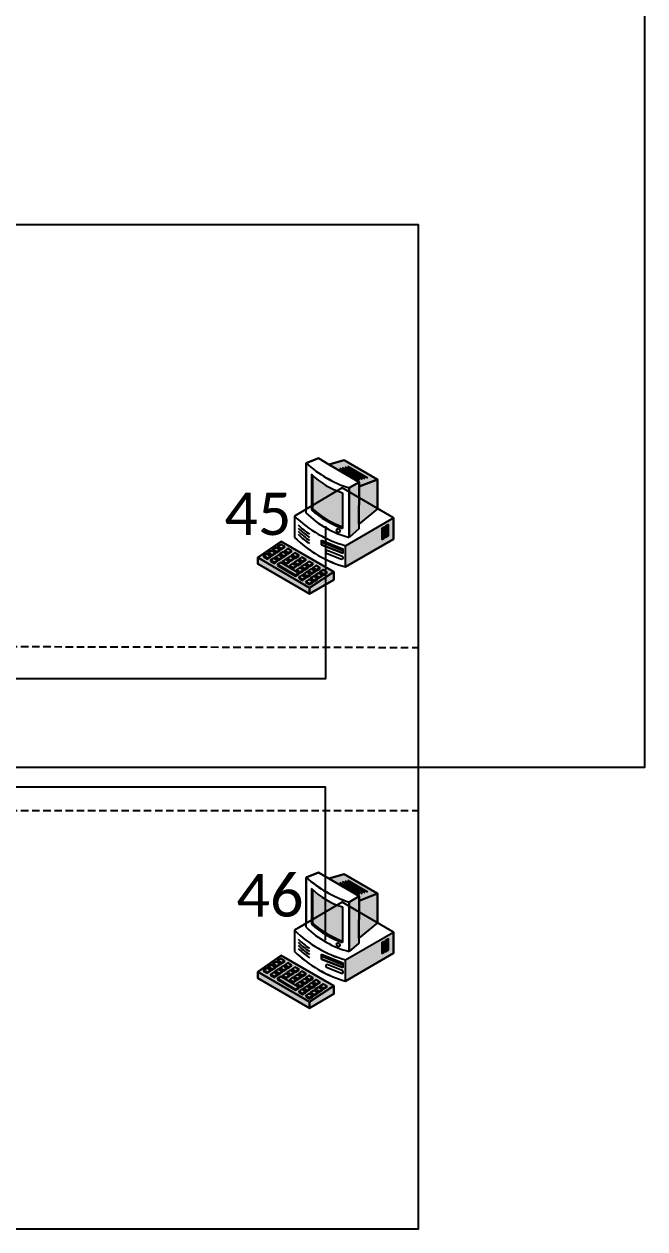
# Model space of a CAD drawing. Extents: x 1 to 296, y 20 to 201.
# Drawn here: x 100.3 to 131.3, y 20 to 80 of the extents above; entities that cross this region are included whole.
import ezdxf

# ---------------------------------------------------------------- set-up
doc = ezdxf.new("R2010")
doc.units = 0
doc.header["$LTSCALE"] = 2.97
doc.header["$MEASUREMENT"] = 0
doc.linetypes.add('HIDDEN2', pattern=[0.1875, 0.125, -0.0625])
doc.layers.get('0').update_dxf_attribs({"linetype": 'CONTINUOUS'})
doc.layers.add('CONNECTOR', color=7, linetype='CONTINUOUS')
doc.styles.get("Standard").update_dxf_attribs({"font": 'txt.shx'})

msp = doc.modelspace()

# ---------------------------------------------------------------- hatches: boundary and pattern name
for color, points in [(7, [(117.042, 56.964), (117.044, 57.195), (115.539, 58.067), (116.303, 58.287), (117.964, 57.32)]), (7, [(116.544, 54.439), (116.544, 56.902), (117.044, 57.195), (117.024, 54.857)]), (7, [(117.042, 56.964), (117.964, 57.32), (117.964, 55.868), (117.024, 55.099)]), (7, [(116.369, 54.023), (118.75, 55.407), (118.75, 54.351), (116.369, 52.966)]), (7, [(112, 53.428), (113.158, 54.241), (115.779, 52.724), (114.578, 51.93)]), (253, [(115.167, 54.307), (116.238, 53.868), (116.238, 53.648), (115.167, 54.066)]), (7, [(112, 53.428), (114.578, 51.93), (114.578, 51.625), (112, 53.12)]), (7, [(114.578, 51.625), (114.578, 51.93), (115.779, 52.724), (115.779, 52.329)]), (7, [(117.042, 36.339), (117.044, 36.57), (115.539, 37.442), (116.303, 37.662), (117.964, 36.695)]), (7, [(117.042, 36.339), (117.964, 36.695), (117.964, 35.243), (117.024, 34.474)]), (7, [(116.544, 33.814), (116.544, 36.277), (117.044, 36.57), (117.024, 34.232)]), (7, [(116.369, 33.398), (118.75, 34.782), (118.75, 33.726), (116.369, 32.341)]), (7, [(112, 32.803), (113.158, 33.616), (115.779, 32.099), (114.578, 31.305)]), (253, [(115.167, 33.682), (116.238, 33.243), (116.238, 33.023), (115.167, 33.441)]), (7, [(112, 32.803), (114.578, 31.305), (114.578, 31), (112, 32.495)]), (7, [(114.578, 31), (114.578, 31.305), (115.779, 32.099), (115.779, 31.704)])]:
    msp.add_hatch(color=color).paths.add_polyline_path(points)
h = msp.add_hatch(color=7)
edge = h.paths.add_edge_path()
edge.add_line((114.731, 55.844), (114.731, 57.518))
edge.add_line((114.731, 57.518), (114.665, 57.583))
edge.add_ellipse((117.305, 60.294), major_axis=(0.032, -3.796), ratio=0.993528, start_angle=315.09491, end_angle=342.73634)
edge.add_line((116.216, 56.66), (116.216, 54.883))
edge.add_line((116.216, 54.883), (116.216, 54.962))
edge.add_ellipse((117.854, 59.466), major_axis=(-0.122, -4.794), ratio=0.993528, start_angle=320.50526, end_angle=341.35738, ccw=False)
h = msp.add_hatch(color=251)
h.paths.add_polyline_path([(118.357, 54.989), (118.493, 55.075), (118.493, 54.513), (118.357, 54.427)])
h.paths.add_polyline_path([(118.194, 54.901), (118.269, 54.945), (118.269, 54.383), (118.194, 54.339)])
h = msp.add_hatch(color=252)
h.paths.add_polyline_path([(112.983, 53.941), (113.172, 53.828), (113.172, 53.873), (112.983, 53.986)])
h.paths.add_polyline_path([(113.334, 53.729), (113.523, 53.617), (113.523, 53.662), (113.334, 53.774)])
h.paths.add_polyline_path([(113.685, 53.518), (113.874, 53.405), (113.874, 53.45), (113.685, 53.563)])
h.paths.add_polyline_path([(114.036, 53.306), (114.225, 53.194), (114.225, 53.239), (114.036, 53.351)])
h.paths.add_polyline_path([(114.387, 53.095), (114.576, 52.982), (114.576, 53.027), (114.387, 53.14)])
h.paths.add_polyline_path([(114.738, 52.883), (114.927, 52.771), (114.927, 52.816), (114.738, 52.928)])
h.paths.add_polyline_path([(113.172, 53.873), (113.172, 53.828), (113.329, 53.932), (113.329, 53.977)])
h.paths.add_polyline_path([(113.523, 53.662), (113.523, 53.617), (113.68, 53.72), (113.68, 53.765)])
h.paths.add_polyline_path([(113.874, 53.45), (113.874, 53.405), (114.031, 53.509), (114.031, 53.554)])
h.paths.add_polyline_path([(114.225, 53.239), (114.225, 53.194), (114.382, 53.297), (114.382, 53.342)])
h.paths.add_polyline_path([(114.576, 53.027), (114.576, 52.982), (114.733, 53.086), (114.733, 53.131)])
h.paths.add_polyline_path([(114.927, 52.816), (114.927, 52.771), (115.084, 52.874), (115.084, 52.919)])
h.paths.add_polyline_path([(115.089, 52.672), (115.278, 52.559), (115.278, 52.604), (115.089, 52.717)])
h.paths.add_polyline_path([(115.278, 52.604), (115.278, 52.559), (115.435, 52.663), (115.435, 52.708)])
h.paths.add_polyline_path([(112.749, 53.783), (112.938, 53.671), (112.938, 53.716), (112.749, 53.828)])
h.paths.add_polyline_path([(113.1, 53.572), (113.289, 53.459), (113.289, 53.504), (113.1, 53.617)])
h.paths.add_polyline_path([(113.451, 53.36), (113.64, 53.248), (113.64, 53.293), (113.451, 53.405)])
h.paths.add_polyline_path([(113.802, 53.149), (113.991, 53.036), (113.991, 53.081), (113.802, 53.194)])
h.paths.add_polyline_path([(114.153, 52.937), (114.342, 52.825), (114.342, 52.87), (114.153, 52.982)])
h.paths.add_polyline_path([(114.504, 52.726), (114.693, 52.613), (114.693, 52.658), (114.504, 52.771)])
h.paths.add_polyline_path([(112.938, 53.716), (112.938, 53.671), (113.095, 53.774), (113.095, 53.819)])
h.paths.add_polyline_path([(113.289, 53.504), (113.289, 53.459), (113.446, 53.563), (113.446, 53.608)])
h.paths.add_polyline_path([(113.64, 53.293), (113.64, 53.248), (113.797, 53.351), (113.797, 53.396)])
h.paths.add_polyline_path([(113.991, 53.081), (113.991, 53.036), (114.148, 53.14), (114.148, 53.185)])
h.paths.add_polyline_path([(114.342, 52.87), (114.342, 52.825), (114.499, 52.928), (114.499, 52.973)])
h.paths.add_polyline_path([(114.693, 52.658), (114.693, 52.613), (114.85, 52.717), (114.85, 52.762)])
h.paths.add_polyline_path([(114.855, 52.514), (115.044, 52.402), (115.044, 52.447), (114.855, 52.559)])
h.paths.add_polyline_path([(115.044, 52.447), (115.044, 52.402), (115.201, 52.505), (115.201, 52.55)])
h.paths.add_polyline_path([(112.515, 53.626), (112.704, 53.513), (112.704, 53.558), (112.515, 53.671)])
h.paths.add_polyline_path([(112.866, 53.414), (113.055, 53.302), (113.055, 53.347), (112.866, 53.459)])
h.paths.add_polyline_path([(113.217, 53.203), (113.406, 53.09), (113.406, 53.135), (113.217, 53.248)])
h.paths.add_polyline_path([(113.568, 52.991), (113.757, 52.879), (113.757, 52.924), (113.568, 53.036)])
h.paths.add_polyline_path([(113.919, 52.78), (114.108, 52.667), (114.108, 52.712), (113.919, 52.825)])
h.paths.add_polyline_path([(114.27, 52.568), (114.459, 52.456), (114.459, 52.501), (114.27, 52.613)])
h.paths.add_polyline_path([(112.704, 53.558), (112.704, 53.513), (112.861, 53.617), (112.861, 53.662)])
h.paths.add_polyline_path([(113.055, 53.347), (113.055, 53.302), (113.212, 53.405), (113.212, 53.45)])
h.paths.add_polyline_path([(113.406, 53.135), (113.406, 53.09), (113.563, 53.194), (113.563, 53.239)])
h.paths.add_polyline_path([(113.757, 52.924), (113.757, 52.879), (113.914, 52.982), (113.914, 53.027)])
h.paths.add_polyline_path([(114.108, 52.712), (114.108, 52.667), (114.265, 52.771), (114.265, 52.816)])
h.paths.add_polyline_path([(114.459, 52.501), (114.459, 52.456), (114.616, 52.559), (114.616, 52.604)])
h.paths.add_polyline_path([(114.621, 52.357), (114.81, 52.244), (114.81, 52.289), (114.621, 52.402)])
h.paths.add_polyline_path([(114.81, 52.289), (114.81, 52.244), (114.967, 52.348), (114.967, 52.393)])
h.paths.add_polyline_path([(112.281, 53.468), (112.47, 53.356), (112.47, 53.401), (112.281, 53.513)])
h.paths.add_polyline_path([(112.632, 53.257), (112.821, 53.144), (112.821, 53.189), (112.632, 53.302)])
h.paths.add_polyline_path([(112.983, 53.045), (113.874, 52.51), (113.874, 52.555), (112.983, 53.09)])
h.paths.add_polyline_path([(114.036, 52.411), (114.225, 52.298), (114.225, 52.343), (114.036, 52.456)])
h.paths.add_polyline_path([(112.47, 53.401), (112.47, 53.356), (112.627, 53.459), (112.627, 53.504)])
h.paths.add_polyline_path([(112.821, 53.189), (112.821, 53.144), (112.978, 53.248), (112.978, 53.293)])
h.paths.add_polyline_path([(113.874, 52.555), (113.874, 52.51), (114.031, 52.613), (114.031, 52.658)])
h.paths.add_polyline_path([(114.225, 52.343), (114.225, 52.298), (114.382, 52.402), (114.382, 52.447)])
h.paths.add_polyline_path([(114.387, 52.199), (114.576, 52.087), (114.576, 52.132), (114.387, 52.244)])
h.paths.add_polyline_path([(114.576, 52.132), (114.576, 52.087), (114.733, 52.19), (114.733, 52.235)])
h = msp.add_hatch(color=7)
edge = h.paths.add_edge_path()
edge.add_line((114.731, 35.219), (114.731, 36.893))
edge.add_line((114.731, 36.893), (114.665, 36.958))
edge.add_ellipse((117.305, 39.669), major_axis=(0.032, -3.796), ratio=0.993528, start_angle=315.09491, end_angle=342.73634)
edge.add_line((116.216, 36.035), (116.216, 34.258))
edge.add_line((116.216, 34.258), (116.216, 34.337))
edge.add_ellipse((117.854, 38.841), major_axis=(-0.122, -4.794), ratio=0.993528, start_angle=320.50526, end_angle=341.35738, ccw=False)
h = msp.add_hatch(color=251)
h.paths.add_polyline_path([(118.357, 34.364), (118.493, 34.45), (118.493, 33.888), (118.357, 33.802)])
h.paths.add_polyline_path([(118.194, 34.276), (118.269, 34.32), (118.269, 33.758), (118.194, 33.714)])
h = msp.add_hatch(color=252)
h.paths.add_polyline_path([(112.983, 33.316), (113.172, 33.203), (113.172, 33.248), (112.983, 33.361)])
h.paths.add_polyline_path([(113.334, 33.104), (113.523, 32.992), (113.523, 33.037), (113.334, 33.149)])
h.paths.add_polyline_path([(113.685, 32.893), (113.874, 32.78), (113.874, 32.825), (113.685, 32.938)])
h.paths.add_polyline_path([(114.036, 32.681), (114.225, 32.569), (114.225, 32.614), (114.036, 32.726)])
h.paths.add_polyline_path([(114.387, 32.47), (114.576, 32.357), (114.576, 32.402), (114.387, 32.515)])
h.paths.add_polyline_path([(114.738, 32.258), (114.927, 32.146), (114.927, 32.191), (114.738, 32.303)])
h.paths.add_polyline_path([(113.172, 33.248), (113.172, 33.203), (113.329, 33.307), (113.329, 33.352)])
h.paths.add_polyline_path([(113.523, 33.037), (113.523, 32.992), (113.68, 33.095), (113.68, 33.14)])
h.paths.add_polyline_path([(113.874, 32.825), (113.874, 32.78), (114.031, 32.884), (114.031, 32.929)])
h.paths.add_polyline_path([(114.225, 32.614), (114.225, 32.569), (114.382, 32.672), (114.382, 32.717)])
h.paths.add_polyline_path([(114.576, 32.402), (114.576, 32.357), (114.733, 32.461), (114.733, 32.506)])
h.paths.add_polyline_path([(114.927, 32.191), (114.927, 32.146), (115.084, 32.249), (115.084, 32.294)])
h.paths.add_polyline_path([(115.089, 32.047), (115.278, 31.934), (115.278, 31.979), (115.089, 32.092)])
h.paths.add_polyline_path([(115.278, 31.979), (115.278, 31.934), (115.435, 32.038), (115.435, 32.083)])
h.paths.add_polyline_path([(112.749, 33.158), (112.938, 33.046), (112.938, 33.091), (112.749, 33.203)])
h.paths.add_polyline_path([(113.1, 32.947), (113.289, 32.834), (113.289, 32.879), (113.1, 32.992)])
h.paths.add_polyline_path([(113.451, 32.735), (113.64, 32.623), (113.64, 32.668), (113.451, 32.78)])
h.paths.add_polyline_path([(113.802, 32.524), (113.991, 32.411), (113.991, 32.456), (113.802, 32.569)])
h.paths.add_polyline_path([(114.153, 32.312), (114.342, 32.2), (114.342, 32.245), (114.153, 32.357)])
h.paths.add_polyline_path([(114.504, 32.101), (114.693, 31.988), (114.693, 32.033), (114.504, 32.146)])
h.paths.add_polyline_path([(112.938, 33.091), (112.938, 33.046), (113.095, 33.149), (113.095, 33.194)])
h.paths.add_polyline_path([(113.289, 32.879), (113.289, 32.834), (113.446, 32.938), (113.446, 32.983)])
h.paths.add_polyline_path([(113.64, 32.668), (113.64, 32.623), (113.797, 32.726), (113.797, 32.771)])
h.paths.add_polyline_path([(113.991, 32.456), (113.991, 32.411), (114.148, 32.515), (114.148, 32.56)])
h.paths.add_polyline_path([(114.342, 32.245), (114.342, 32.2), (114.499, 32.303), (114.499, 32.348)])
h.paths.add_polyline_path([(114.693, 32.033), (114.693, 31.988), (114.85, 32.092), (114.85, 32.137)])
h.paths.add_polyline_path([(114.855, 31.889), (115.044, 31.777), (115.044, 31.822), (114.855, 31.934)])
h.paths.add_polyline_path([(115.044, 31.822), (115.044, 31.777), (115.201, 31.88), (115.201, 31.925)])
h.paths.add_polyline_path([(112.515, 33.001), (112.704, 32.888), (112.704, 32.933), (112.515, 33.046)])
h.paths.add_polyline_path([(112.866, 32.789), (113.055, 32.677), (113.055, 32.722), (112.866, 32.834)])
h.paths.add_polyline_path([(113.217, 32.578), (113.406, 32.465), (113.406, 32.51), (113.217, 32.623)])
h.paths.add_polyline_path([(113.568, 32.366), (113.757, 32.254), (113.757, 32.299), (113.568, 32.411)])
h.paths.add_polyline_path([(113.919, 32.155), (114.108, 32.042), (114.108, 32.087), (113.919, 32.2)])
h.paths.add_polyline_path([(114.27, 31.943), (114.459, 31.831), (114.459, 31.876), (114.27, 31.988)])
h.paths.add_polyline_path([(112.704, 32.933), (112.704, 32.888), (112.861, 32.992), (112.861, 33.037)])
h.paths.add_polyline_path([(113.055, 32.722), (113.055, 32.677), (113.212, 32.78), (113.212, 32.825)])
h.paths.add_polyline_path([(113.406, 32.51), (113.406, 32.465), (113.563, 32.569), (113.563, 32.614)])
h.paths.add_polyline_path([(113.757, 32.299), (113.757, 32.254), (113.914, 32.357), (113.914, 32.402)])
h.paths.add_polyline_path([(114.108, 32.087), (114.108, 32.042), (114.265, 32.146), (114.265, 32.191)])
h.paths.add_polyline_path([(114.459, 31.876), (114.459, 31.831), (114.616, 31.934), (114.616, 31.979)])
h.paths.add_polyline_path([(114.621, 31.732), (114.81, 31.619), (114.81, 31.664), (114.621, 31.777)])
h.paths.add_polyline_path([(114.81, 31.664), (114.81, 31.619), (114.967, 31.723), (114.967, 31.768)])
h.paths.add_polyline_path([(112.281, 32.843), (112.47, 32.731), (112.47, 32.776), (112.281, 32.888)])
h.paths.add_polyline_path([(112.632, 32.632), (112.821, 32.519), (112.821, 32.564), (112.632, 32.677)])
h.paths.add_polyline_path([(112.983, 32.42), (113.874, 31.885), (113.874, 31.93), (112.983, 32.465)])
h.paths.add_polyline_path([(114.036, 31.786), (114.225, 31.673), (114.225, 31.718), (114.036, 31.831)])
h.paths.add_polyline_path([(112.47, 32.776), (112.47, 32.731), (112.627, 32.834), (112.627, 32.879)])
h.paths.add_polyline_path([(112.821, 32.564), (112.821, 32.519), (112.978, 32.623), (112.978, 32.668)])
h.paths.add_polyline_path([(113.874, 31.93), (113.874, 31.885), (114.031, 31.988), (114.031, 32.033)])
h.paths.add_polyline_path([(114.225, 31.718), (114.225, 31.673), (114.382, 31.777), (114.382, 31.822)])
h.paths.add_polyline_path([(114.387, 31.574), (114.576, 31.462), (114.576, 31.507), (114.387, 31.619)])
h.paths.add_polyline_path([(114.576, 31.507), (114.576, 31.462), (114.733, 31.565), (114.733, 31.61)])

# ---------------------------------------------------------------- linework, layer by layer
at = {"color": 7, "linetype": 'CONTINUOUS'}
for p, q in [((115.015, 58.375), (114.403, 58.133)), ((114.403, 58.133), (115.015, 58.375)), ((115.015, 58.375), (114.403, 58.133)), ((115.539, 58.067), (115.015, 58.375)), ((115.015, 58.375), (115.54, 58.067)), ((115.539, 58.067), (115.015, 58.375)), ((116.303, 58.287), (115.539, 58.067)), ((116.303, 58.287), (115.539, 58.067)), ((117.964, 57.32), (116.303, 58.287)), ((117.964, 57.32), (116.303, 58.287)), ((114.403, 58.133), (114.403, 55.838)), ((114.403, 55.649), (114.403, 58.133)), ((114.403, 58.133), (114.403, 55.825)), ((115.54, 58.067), (117.044, 57.194)), ((116.063, 57.882), (117.068, 57.298)), ((116.194, 57.918), (117.199, 57.334)), ((116.325, 57.955), (117.33, 57.371)), ((116.456, 57.991), (117.461, 57.407)), ((114.665, 57.583), (114.665, 55.803)), ((114.731, 57.518), (114.665, 57.583)), ((114.731, 55.844), (114.731, 57.518)), ((117.044, 57.194), (116.544, 56.902)), ((117.964, 55.868), (117.964, 57.32)), ((117.964, 55.868), (117.964, 57.32)), ((116.194, 56.902), (113.824, 55.495)), ((118.75, 55.407), (116.194, 56.902)), ((116.216, 56.66), (116.216, 54.883)), ((116.544, 56.902), (116.544, 54.439)), ((114.403, 55.838), (113.824, 55.495)), ((114.403, 55.825), (113.824, 55.495)), ((118.75, 55.407), (117.964, 55.868)), ((118.75, 55.407), (117.964, 55.868)), ((113.824, 55.495), (113.824, 54.439)), ((113.824, 55.495), (113.824, 54.439)), ((113.824, 55.495), (113.824, 54.439)), ((116.369, 54.023), (118.75, 55.407)), ((118.75, 54.351), (118.75, 55.407)), ((118.75, 54.351), (118.75, 55.407)), ((116.216, 54.883), (116.216, 54.962)), ((115.167, 54.219), (116.238, 53.78)), ((116.369, 52.966), (118.75, 54.351)), ((116.369, 52.966), (118.75, 54.351)), ((116.369, 52.966), (116.369, 54.023)), ((115.451, 53.802), (116.194, 53.505)), ((116.172, 53.34), (115.451, 53.626)), ((115.015, 37.75), (114.403, 37.508)), ((114.403, 37.508), (115.015, 37.75)), ((115.015, 37.75), (114.403, 37.508)), ((114.403, 37.508), (114.403, 35.213)), ((114.403, 35.024), (114.403, 37.508)), ((114.403, 37.508), (114.403, 35.2)), ((115.539, 37.442), (115.015, 37.75)), ((115.015, 37.75), (115.54, 37.442)), ((115.539, 37.442), (115.015, 37.75)), ((116.303, 37.662), (115.539, 37.442)), ((116.303, 37.662), (115.539, 37.442)), ((115.54, 37.442), (117.044, 36.569)), ((116.063, 37.257), (117.068, 36.673)), ((116.194, 37.293), (117.199, 36.709)), ((117.964, 36.695), (116.303, 37.662)), ((117.964, 36.695), (116.303, 37.662)), ((116.325, 37.33), (117.33, 36.746)), ((116.456, 37.366), (117.461, 36.782)), ((114.665, 36.958), (114.665, 35.178)), ((114.731, 36.893), (114.665, 36.958)), ((114.731, 35.219), (114.731, 36.893)), ((117.964, 35.243), (117.964, 36.695)), ((117.964, 35.243), (117.964, 36.695)), ((116.194, 36.277), (113.824, 34.87)), ((118.75, 34.782), (116.194, 36.277)), ((116.216, 36.035), (116.216, 34.258)), ((117.044, 36.569), (116.544, 36.277)), ((116.544, 36.277), (116.544, 33.814)), ((114.403, 35.213), (113.824, 34.87)), ((114.403, 35.2), (113.824, 34.87)), ((113.824, 34.87), (113.824, 33.814)), ((113.824, 34.87), (113.824, 33.814)), ((113.824, 34.87), (113.824, 33.814)), ((118.75, 34.782), (117.964, 35.243)), ((118.75, 34.782), (117.964, 35.243)), ((116.216, 34.258), (116.216, 34.337)), ((116.369, 33.398), (118.75, 34.782)), ((118.75, 33.726), (118.75, 34.782)), ((118.75, 33.726), (118.75, 34.782)), ((116.369, 32.341), (118.75, 33.726)), ((116.369, 32.341), (118.75, 33.726)), ((115.167, 33.594), (116.238, 33.155)), ((115.451, 33.177), (116.194, 32.88)), ((116.172, 32.715), (115.451, 33.001)), ((116.369, 32.341), (116.369, 33.398))]:
    msp.add_line(p, q, dxfattribs=at)
at = {"color": 7, "linetype": 'HIDDEN2'}
for p, q in [((20, 49.167), (120, 48.958)), ((20, 40.833), (120, 40.833))]:
    msp.add_line(p, q, dxfattribs=at)
at = {"color": 7, "linetype": 'CONTINUOUS'}
for points in [[(20, 20), (120, 20), (120, 70), (20, 70)], [(117.042, 56.964), (117.044, 57.195), (115.539, 58.067), (116.303, 58.287), (117.964, 57.32)], [(116.544, 54.439), (116.544, 56.902), (117.044, 57.195), (117.024, 54.857)], [(117.042, 56.964), (117.964, 57.32), (117.964, 55.868), (117.024, 55.099)], [(116.369, 54.023), (118.75, 55.407), (118.75, 54.351), (116.369, 52.966)], [(112, 53.428), (112, 53.12), (114.578, 51.625), (115.779, 52.329), (115.779, 52.724), (113.158, 54.241)], [(112, 53.428), (113.158, 54.241), (115.779, 52.724), (114.578, 51.93)], [(112, 53.428), (113.158, 54.241), (115.779, 52.724), (115.779, 52.329), (114.578, 51.625), (112, 53.12)], [(115.167, 54.307), (116.238, 53.868), (116.238, 53.648), (115.167, 54.066)], [(112, 53.428), (114.578, 51.93), (114.578, 51.625), (112, 53.12)], [(112.281, 53.468), (112.47, 53.356), (112.47, 53.401), (112.281, 53.513)], [(112.47, 53.401), (112.47, 53.356), (112.627, 53.459), (112.627, 53.504)], [(112.515, 53.626), (112.704, 53.513), (112.704, 53.558), (112.515, 53.671)], [(112.704, 53.558), (112.704, 53.513), (112.861, 53.617), (112.861, 53.662)], [(112.749, 53.783), (112.938, 53.671), (112.938, 53.716), (112.749, 53.828)], [(112.866, 53.414), (113.055, 53.302), (113.055, 53.347), (112.866, 53.459)], [(112.938, 53.716), (112.938, 53.671), (113.095, 53.774), (113.095, 53.819)], [(112.983, 53.941), (113.172, 53.828), (113.172, 53.873), (112.983, 53.986)], [(113.055, 53.347), (113.055, 53.302), (113.212, 53.405), (113.212, 53.45)], [(113.1, 53.572), (113.289, 53.459), (113.289, 53.504), (113.1, 53.617)], [(113.172, 53.873), (113.172, 53.828), (113.329, 53.932), (113.329, 53.977)], [(113.289, 53.504), (113.289, 53.459), (113.446, 53.563), (113.446, 53.608)], [(113.334, 53.729), (113.523, 53.617), (113.523, 53.662), (113.334, 53.774)], [(113.451, 53.36), (113.64, 53.248), (113.64, 53.293), (113.451, 53.405)], [(113.523, 53.662), (113.523, 53.617), (113.68, 53.72), (113.68, 53.765)], [(113.685, 53.518), (113.874, 53.405), (113.874, 53.45), (113.685, 53.563)], [(113.874, 53.45), (113.874, 53.405), (114.031, 53.509), (114.031, 53.554)], [(112.632, 53.257), (112.821, 53.144), (112.821, 53.189), (112.632, 53.302)], [(112.821, 53.189), (112.821, 53.144), (112.978, 53.248), (112.978, 53.293)], [(112.983, 53.045), (113.874, 52.51), (113.874, 52.555), (112.983, 53.09)], [(113.217, 53.203), (113.406, 53.09), (113.406, 53.135), (113.217, 53.248)], [(113.406, 53.135), (113.406, 53.09), (113.563, 53.194), (113.563, 53.239)], [(113.568, 52.991), (113.757, 52.879), (113.757, 52.924), (113.568, 53.036)], [(113.64, 53.293), (113.64, 53.248), (113.797, 53.351), (113.797, 53.396)], [(113.757, 52.924), (113.757, 52.879), (113.914, 52.982), (113.914, 53.027)], [(113.802, 53.149), (113.991, 53.036), (113.991, 53.081), (113.802, 53.194)], [(113.919, 52.78), (114.108, 52.667), (114.108, 52.712), (113.919, 52.825)], [(113.991, 53.081), (113.991, 53.036), (114.148, 53.14), (114.148, 53.185)], [(114.036, 53.306), (114.225, 53.194), (114.225, 53.239), (114.036, 53.351)], [(114.108, 52.712), (114.108, 52.667), (114.265, 52.771), (114.265, 52.816)], [(114.153, 52.937), (114.342, 52.825), (114.342, 52.87), (114.153, 52.982)], [(114.225, 53.239), (114.225, 53.194), (114.382, 53.297), (114.382, 53.342)], [(114.342, 52.87), (114.342, 52.825), (114.499, 52.928), (114.499, 52.973)], [(114.387, 53.095), (114.576, 52.982), (114.576, 53.027), (114.387, 53.14)], [(114.576, 53.027), (114.576, 52.982), (114.733, 53.086), (114.733, 53.131)], [(114.738, 52.883), (114.927, 52.771), (114.927, 52.816), (114.738, 52.928)], [(114.927, 52.816), (114.927, 52.771), (115.084, 52.874), (115.084, 52.919)], [(113.874, 52.555), (113.874, 52.51), (114.031, 52.613), (114.031, 52.658)], [(114.036, 52.411), (114.225, 52.298), (114.225, 52.343), (114.036, 52.456)], [(114.225, 52.343), (114.225, 52.298), (114.382, 52.402), (114.382, 52.447)], [(114.27, 52.568), (114.459, 52.456), (114.459, 52.501), (114.27, 52.613)], [(114.387, 52.199), (114.576, 52.087), (114.576, 52.132), (114.387, 52.244)], [(114.459, 52.501), (114.459, 52.456), (114.616, 52.559), (114.616, 52.604)], [(114.504, 52.726), (114.693, 52.613), (114.693, 52.658), (114.504, 52.771)], [(114.576, 52.132), (114.576, 52.087), (114.733, 52.19), (114.733, 52.235)], [(114.578, 51.625), (114.578, 51.93), (115.779, 52.724), (115.779, 52.329)], [(114.621, 52.357), (114.81, 52.244), (114.81, 52.289), (114.621, 52.402)], [(114.693, 52.658), (114.693, 52.613), (114.85, 52.717), (114.85, 52.762)], [(114.81, 52.289), (114.81, 52.244), (114.967, 52.348), (114.967, 52.393)], [(114.855, 52.514), (115.044, 52.402), (115.044, 52.447), (114.855, 52.559)], [(115.044, 52.447), (115.044, 52.402), (115.201, 52.505), (115.201, 52.55)], [(115.089, 52.672), (115.278, 52.559), (115.278, 52.604), (115.089, 52.717)], [(115.278, 52.604), (115.278, 52.559), (115.435, 52.663), (115.435, 52.708)], [(117.042, 36.339), (117.044, 36.57), (115.539, 37.442), (116.303, 37.662), (117.964, 36.695)], [(117.042, 36.339), (117.964, 36.695), (117.964, 35.243), (117.024, 34.474)], [(116.544, 33.814), (116.544, 36.277), (117.044, 36.57), (117.024, 34.232)], [(116.369, 33.398), (118.75, 34.782), (118.75, 33.726), (116.369, 32.341)], [(112, 32.803), (112, 32.495), (114.578, 31), (115.779, 31.704), (115.779, 32.099), (113.158, 33.616)], [(112, 32.803), (113.158, 33.616), (115.779, 32.099), (114.578, 31.305)], [(112, 32.803), (113.158, 33.616), (115.779, 32.099), (115.779, 31.704), (114.578, 31), (112, 32.495)], [(115.167, 33.682), (116.238, 33.243), (116.238, 33.023), (115.167, 33.441)], [(112.515, 33.001), (112.704, 32.888), (112.704, 32.933), (112.515, 33.046)], [(112.704, 32.933), (112.704, 32.888), (112.861, 32.992), (112.861, 33.037)], [(112.749, 33.158), (112.938, 33.046), (112.938, 33.091), (112.749, 33.203)], [(112.938, 33.091), (112.938, 33.046), (113.095, 33.149), (113.095, 33.194)], [(112.983, 33.316), (113.172, 33.203), (113.172, 33.248), (112.983, 33.361)], [(113.172, 33.248), (113.172, 33.203), (113.329, 33.307), (113.329, 33.352)], [(113.334, 33.104), (113.523, 32.992), (113.523, 33.037), (113.334, 33.149)], [(113.523, 33.037), (113.523, 32.992), (113.68, 33.095), (113.68, 33.14)], [(112, 32.803), (114.578, 31.305), (114.578, 31), (112, 32.495)], [(112.281, 32.843), (112.47, 32.731), (112.47, 32.776), (112.281, 32.888)], [(112.47, 32.776), (112.47, 32.731), (112.627, 32.834), (112.627, 32.879)], [(112.632, 32.632), (112.821, 32.519), (112.821, 32.564), (112.632, 32.677)], [(112.821, 32.564), (112.821, 32.519), (112.978, 32.623), (112.978, 32.668)], [(112.866, 32.789), (113.055, 32.677), (113.055, 32.722), (112.866, 32.834)], [(112.983, 32.42), (113.874, 31.885), (113.874, 31.93), (112.983, 32.465)], [(113.055, 32.722), (113.055, 32.677), (113.212, 32.78), (113.212, 32.825)], [(113.1, 32.947), (113.289, 32.834), (113.289, 32.879), (113.1, 32.992)], [(113.217, 32.578), (113.406, 32.465), (113.406, 32.51), (113.217, 32.623)], [(113.289, 32.879), (113.289, 32.834), (113.446, 32.938), (113.446, 32.983)], [(113.406, 32.51), (113.406, 32.465), (113.563, 32.569), (113.563, 32.614)], [(113.451, 32.735), (113.64, 32.623), (113.64, 32.668), (113.451, 32.78)], [(113.568, 32.366), (113.757, 32.254), (113.757, 32.299), (113.568, 32.411)], [(113.64, 32.668), (113.64, 32.623), (113.797, 32.726), (113.797, 32.771)], [(113.685, 32.893), (113.874, 32.78), (113.874, 32.825), (113.685, 32.938)], [(113.757, 32.299), (113.757, 32.254), (113.914, 32.357), (113.914, 32.402)], [(113.802, 32.524), (113.991, 32.411), (113.991, 32.456), (113.802, 32.569)], [(113.874, 32.825), (113.874, 32.78), (114.031, 32.884), (114.031, 32.929)], [(113.991, 32.456), (113.991, 32.411), (114.148, 32.515), (114.148, 32.56)], [(114.036, 32.681), (114.225, 32.569), (114.225, 32.614), (114.036, 32.726)], [(114.225, 32.614), (114.225, 32.569), (114.382, 32.672), (114.382, 32.717)], [(114.387, 32.47), (114.576, 32.357), (114.576, 32.402), (114.387, 32.515)], [(114.576, 32.402), (114.576, 32.357), (114.733, 32.461), (114.733, 32.506)], [(113.874, 31.93), (113.874, 31.885), (114.031, 31.988), (114.031, 32.033)], [(113.919, 32.155), (114.108, 32.042), (114.108, 32.087), (113.919, 32.2)], [(114.036, 31.786), (114.225, 31.673), (114.225, 31.718), (114.036, 31.831)], [(114.108, 32.087), (114.108, 32.042), (114.265, 32.146), (114.265, 32.191)], [(114.153, 32.312), (114.342, 32.2), (114.342, 32.245), (114.153, 32.357)], [(114.225, 31.718), (114.225, 31.673), (114.382, 31.777), (114.382, 31.822)], [(114.27, 31.943), (114.459, 31.831), (114.459, 31.876), (114.27, 31.988)], [(114.342, 32.245), (114.342, 32.2), (114.499, 32.303), (114.499, 32.348)], [(114.459, 31.876), (114.459, 31.831), (114.616, 31.934), (114.616, 31.979)], [(114.504, 32.101), (114.693, 31.988), (114.693, 32.033), (114.504, 32.146)], [(114.578, 31), (114.578, 31.305), (115.779, 32.099), (115.779, 31.704)], [(114.693, 32.033), (114.693, 31.988), (114.85, 32.092), (114.85, 32.137)], [(114.738, 32.258), (114.927, 32.146), (114.927, 32.191), (114.738, 32.303)], [(114.855, 31.889), (115.044, 31.777), (115.044, 31.822), (114.855, 31.934)], [(114.927, 32.191), (114.927, 32.146), (115.084, 32.249), (115.084, 32.294)], [(115.044, 31.822), (115.044, 31.777), (115.201, 31.88), (115.201, 31.925)], [(115.089, 32.047), (115.278, 31.934), (115.278, 31.979), (115.089, 32.092)], [(115.278, 31.979), (115.278, 31.934), (115.435, 32.038), (115.435, 32.083)], [(114.387, 31.574), (114.576, 31.462), (114.576, 31.507), (114.387, 31.619)], [(114.576, 31.507), (114.576, 31.462), (114.733, 31.565), (114.733, 31.61)], [(114.621, 31.732), (114.81, 31.619), (114.81, 31.664), (114.621, 31.777)], [(114.81, 31.664), (114.81, 31.619), (114.967, 31.723), (114.967, 31.768)]]:
    msp.add_lwpolyline(points, close=True, dxfattribs=at)
at = {"color": 251, "linetype": 'CONTINUOUS'}
for points in [[(118.194, 54.901), (118.269, 54.945), (118.269, 54.383), (118.194, 54.339)], [(118.357, 54.989), (118.493, 55.075), (118.493, 54.513), (118.357, 54.427)], [(118.194, 34.276), (118.269, 34.32), (118.269, 33.758), (118.194, 33.714)], [(118.357, 34.364), (118.493, 34.45), (118.493, 33.888), (118.357, 33.802)]]:
    msp.add_lwpolyline(points, close=True, dxfattribs=at)
at = {"color": 10, "linetype": 'CONTINUOUS'}
for points in [[(112.983, 53.986), (113.172, 53.873), (113.329, 53.977), (113.14, 54.089)], [(112.281, 53.513), (112.47, 53.401), (112.627, 53.504), (112.438, 53.617)], [(112.515, 53.671), (112.704, 53.558), (112.861, 53.662), (112.672, 53.774)], [(112.632, 53.302), (112.821, 53.189), (112.978, 53.293), (112.789, 53.405)], [(112.749, 53.828), (112.938, 53.716), (113.095, 53.819), (112.906, 53.932)], [(112.866, 53.459), (113.055, 53.347), (113.212, 53.45), (113.023, 53.563)], [(113.1, 53.617), (113.289, 53.504), (113.446, 53.608), (113.257, 53.72)], [(113.334, 53.774), (113.523, 53.662), (113.68, 53.765), (113.491, 53.878)], [(113.451, 53.405), (113.64, 53.293), (113.797, 53.396), (113.608, 53.509)], [(113.685, 53.563), (113.874, 53.45), (114.031, 53.554), (113.842, 53.666)], [(114.036, 53.351), (114.225, 53.239), (114.382, 53.342), (114.193, 53.455)], [(112.983, 53.09), (113.874, 52.555), (114.031, 52.658), (113.14, 53.194)], [(113.217, 53.248), (113.406, 53.135), (113.563, 53.239), (113.374, 53.351)], [(113.568, 53.036), (113.757, 52.924), (113.914, 53.027), (113.725, 53.14)], [(113.802, 53.194), (113.991, 53.081), (114.148, 53.185), (113.959, 53.297)], [(113.919, 52.825), (114.108, 52.712), (114.265, 52.816), (114.076, 52.928)], [(114.153, 52.982), (114.342, 52.87), (114.499, 52.973), (114.31, 53.086)], [(114.387, 53.14), (114.576, 53.027), (114.733, 53.131), (114.544, 53.243)], [(114.504, 52.771), (114.693, 52.658), (114.85, 52.762), (114.661, 52.874)], [(114.738, 52.928), (114.927, 52.816), (115.084, 52.919), (114.895, 53.032)], [(115.089, 52.717), (115.278, 52.604), (115.435, 52.708), (115.246, 52.82)], [(114.036, 52.456), (114.225, 52.343), (114.382, 52.447), (114.193, 52.559)], [(114.27, 52.613), (114.459, 52.501), (114.616, 52.604), (114.427, 52.717)], [(114.387, 52.244), (114.576, 52.132), (114.733, 52.235), (114.544, 52.348)], [(114.621, 52.402), (114.81, 52.289), (114.967, 52.393), (114.778, 52.505)], [(114.855, 52.559), (115.044, 52.447), (115.201, 52.55), (115.012, 52.663)], [(112.515, 33.046), (112.704, 32.933), (112.861, 33.037), (112.672, 33.149)], [(112.749, 33.203), (112.938, 33.091), (113.095, 33.194), (112.906, 33.307)], [(112.983, 33.361), (113.172, 33.248), (113.329, 33.352), (113.14, 33.464)], [(113.1, 32.992), (113.289, 32.879), (113.446, 32.983), (113.257, 33.095)], [(113.334, 33.149), (113.523, 33.037), (113.68, 33.14), (113.491, 33.253)], [(113.685, 32.938), (113.874, 32.825), (114.031, 32.929), (113.842, 33.041)], [(112.281, 32.888), (112.47, 32.776), (112.627, 32.879), (112.438, 32.992)], [(112.632, 32.677), (112.821, 32.564), (112.978, 32.668), (112.789, 32.78)], [(112.866, 32.834), (113.055, 32.722), (113.212, 32.825), (113.023, 32.938)], [(112.983, 32.465), (113.874, 31.93), (114.031, 32.033), (113.14, 32.569)], [(113.217, 32.623), (113.406, 32.51), (113.563, 32.614), (113.374, 32.726)], [(113.451, 32.78), (113.64, 32.668), (113.797, 32.771), (113.608, 32.884)], [(113.568, 32.411), (113.757, 32.299), (113.914, 32.402), (113.725, 32.515)], [(113.802, 32.569), (113.991, 32.456), (114.148, 32.56), (113.959, 32.672)], [(114.036, 32.726), (114.225, 32.614), (114.382, 32.717), (114.193, 32.83)], [(114.153, 32.357), (114.342, 32.245), (114.499, 32.348), (114.31, 32.461)], [(114.387, 32.515), (114.576, 32.402), (114.733, 32.506), (114.544, 32.618)], [(114.738, 32.303), (114.927, 32.191), (115.084, 32.294), (114.895, 32.407)], [(113.919, 32.2), (114.108, 32.087), (114.265, 32.191), (114.076, 32.303)], [(114.036, 31.831), (114.225, 31.718), (114.382, 31.822), (114.193, 31.934)], [(114.27, 31.988), (114.459, 31.876), (114.616, 31.979), (114.427, 32.092)], [(114.504, 32.146), (114.693, 32.033), (114.85, 32.137), (114.661, 32.249)], [(114.621, 31.777), (114.81, 31.664), (114.967, 31.768), (114.778, 31.88)], [(114.855, 31.934), (115.044, 31.822), (115.201, 31.925), (115.012, 32.038)], [(115.089, 32.092), (115.278, 31.979), (115.435, 32.083), (115.246, 32.195)], [(114.387, 31.619), (114.576, 31.507), (114.733, 31.61), (114.544, 31.723)]]:
    msp.add_lwpolyline(points, close=True, dxfattribs=at)
at = {"color": 7, "linetype": 'CONTINUOUS'}
for points in [[(115.167, 54.307), (116.238, 53.868), (116.238, 53.648)], [(115.167, 54.307), (115.167, 54.066), (116.238, 53.648)], [(115.167, 33.682), (116.238, 33.243), (116.238, 33.023)], [(115.167, 33.682), (115.167, 33.441), (116.238, 33.023)]]:
    msp.add_lwpolyline(points, dxfattribs=at)
for centre, major_axis, start_param, end_param in [((118.384, 62.644), (0, -6.034), 5.556901, 5.971177), ((118.335, 62.558), (0, -5.937), 5.553467, 5.974611), ((117.305, 60.294), (0.032, -3.796), -0.783742, -0.301308), ((117.937, 59.608), (0.009, -5.033), -0.71516, -0.353206), ((117.854, 59.466), (-0.122, -4.794), -0.689313, -0.325375), ((117.998, 59.842), (0, -6.045), 5.514882, 6.008547), ((117.949, 59.756), (0, -5.949), 5.510798, 6.012631), ((117.778, 59.177), (0, -4.898), 5.516794, 6.026737), ((116.463, 57.527), (0, -3.494), -0.78478, -0.574048), ((116.463, 57.373), (0, -3.494), -0.78478, -0.574048), ((116.463, 57.219), (0, -3.494), -0.78478, -0.574048), ((117.932, 58.665), (0, -5.912), 5.508675, 6.013865), ((117.932, 58.665), (0, -5.912), 5.508675, 6.013865), ((117.984, 58.756), (0, -6.014), -0.770143, -0.273687), ((116.463, 57.065), (0, -3.494), -0.78478, -0.574048), ((115.468, 53.714), (0, -0.0895), 3.330331, 6.094447), ((116.159, 53.426), (0, -0.0867), 0.152119, 2.724371), ((118.384, 42.019), (0, -6.034), 5.556901, 5.971177), ((118.335, 41.933), (0, -5.937), 5.553467, 5.974611), ((117.305, 39.669), (0.032, -3.796), -0.783742, -0.301308), ((117.998, 39.217), (0, -6.045), 5.514882, 6.008547), ((117.949, 39.131), (0, -5.949), 5.510798, 6.012631), ((117.778, 38.552), (0, -4.898), 5.516794, 6.026737), ((117.937, 38.983), (0.009, -5.033), -0.71516, -0.353206), ((117.854, 38.841), (-0.122, -4.794), -0.689313, -0.325375), ((116.463, 36.902), (0, -3.494), -0.78478, -0.574048), ((116.463, 36.748), (0, -3.494), -0.78478, -0.574048), ((117.932, 38.04), (0, -5.912), 5.508675, 6.013865), ((117.932, 38.04), (0, -5.912), 5.508675, 6.013865), ((117.984, 38.131), (0, -6.014), -0.770143, -0.273687), ((116.463, 36.594), (0, -3.494), -0.78478, -0.574048), ((116.463, 36.44), (0, -3.494), -0.78478, -0.574048), ((115.468, 33.089), (0, -0.0895), 3.330331, 6.094447), ((116.159, 32.801), (0, -0.0867), 0.152119, 2.724371)]:
    msp.add_ellipse(centre, major_axis=major_axis, ratio=0.993528, start_param=start_param, end_param=end_param, dxfattribs=at)
for centre in [(116.002, 54.772), (116.002, 34.147)]:
    msp.add_ellipse(centre, major_axis=(0.049, -0.0849), ratio=0.747569, dxfattribs=at)
at = {"layer": 'CONNECTOR', "linetype": 'CONTINUOUS'}
for points in [[(71, 45), (76.406, 45), (76.406, 43), (131.286, 43), (131.286, 165.6), (117.771, 165.6, 1), (116.104, 165.6), (115.705, 165.6), (115.705, 166.75), (114.667, 166.75)], [(115.375, 34.375), (115.375, 42), (74.587, 42, 1), (72.92, 42), (71, 42), (71, 45)]]:
    msp.add_lwpolyline(points, format="xyb", dxfattribs=at)
msp.add_lwpolyline([(115.375, 55), (115.375, 47.4), (71, 47.4), (71, 45)], dxfattribs=at)

# ---------------------------------------------------------------- texts
at = {"layer": 'CONNECTOR', "char_height": 2.11666, "width": 14.11111, "attachment_point": 5}
for s, insert in [('\\C7;\\fCalibri|b0|i0|;\\H2.1166585922241;45', (112, 55.6)), ('\\C7;\\fCalibri|b0|i0|;\\H2.1166585922241;46', (112.6, 36.6))]:
    msp.add_mtext(s, dxfattribs=dict(at, insert=insert))

doc.saveas('drawing.dxf')
